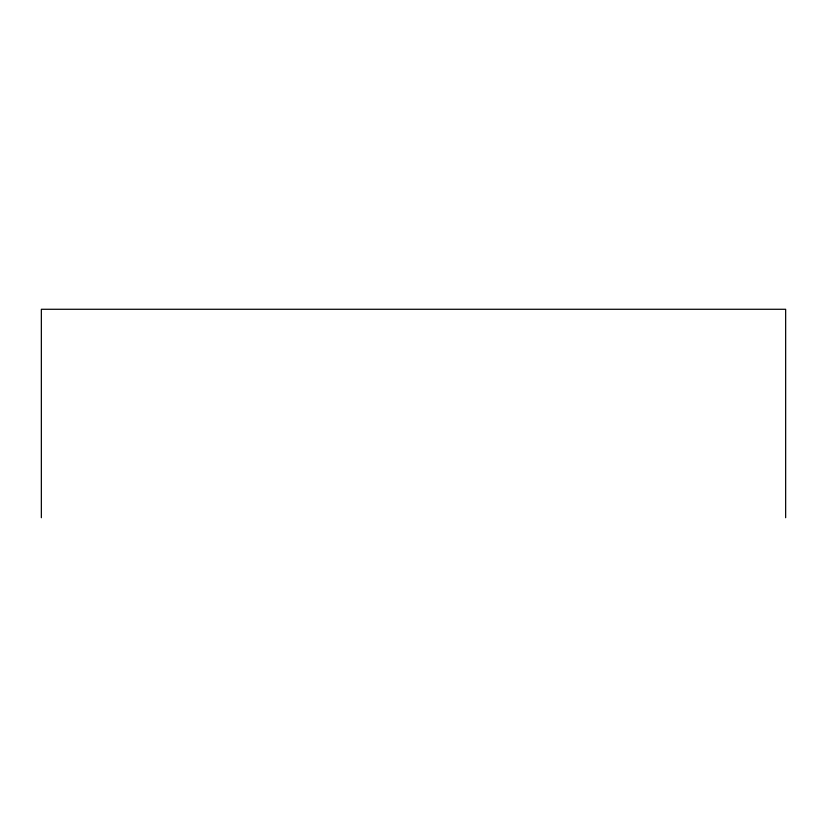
<?xml version="1.0" encoding="UTF-8"?>
<svg xmlns="http://www.w3.org/2000/svg" width="827" height="827" viewBox="0 0 827 827"><rect width="100%" height="100%" fill="white"/><g stroke="black" fill="none" stroke-linecap="round" stroke-linejoin="round"><path stroke-width="1.24" d="M785.65 517.723L785.65 309.277L41.35 309.277L41.35 517.723"/></g></svg>
